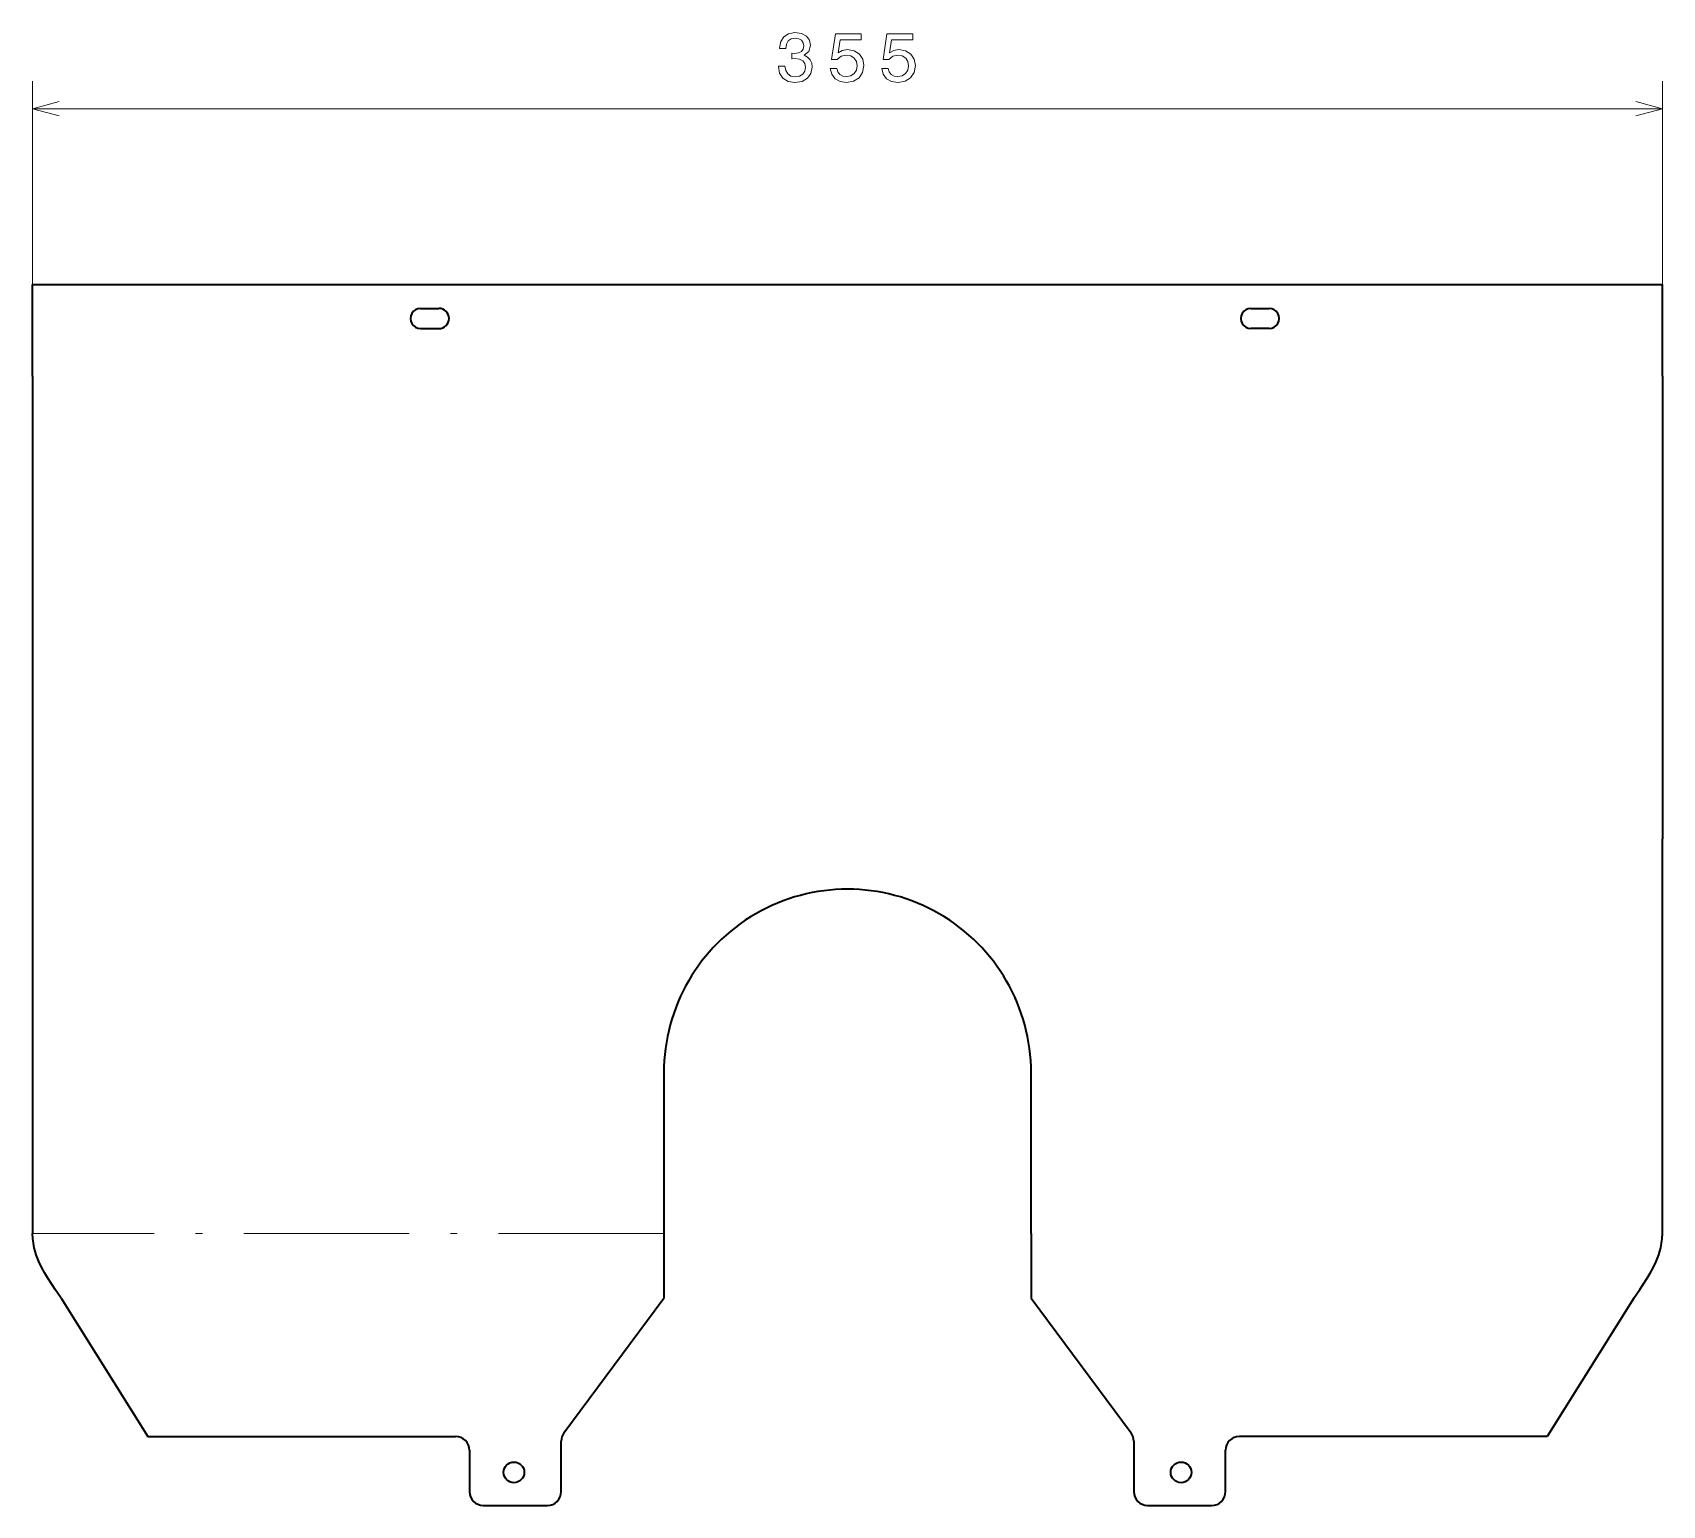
# Model space of a CAD drawing. Extents: x 27 to 145, y 90 to 196.
import ezdxf

# ---------------------------------------------------------------- set-up
doc = ezdxf.new("R2010")
doc.units = 0
doc.linetypes.add('DASHDOT', pattern=[18.5, 12, -3, 0.5, -3])

msp = doc.modelspace()

# ---------------------------------------------------------------- linework, layer by layer
at = {"color": 7, "lineweight": 13}
for p, q in [((26.940924, 169.380814), (26.940924, 192.90332)), ((145.274261, 169.380814), (145.274261, 192.90332)), ((26.940924, 190.90332), (145.274261, 190.90332))]:
    msp.add_line(p, q, dxfattribs=at)
at = {"color": 7, "lineweight": 35, "ltscale": 0.166418}
for p, q in [((26.940924, 171.494965), (26.940924, 178.151672)), ((145.274261, 171.494965), (145.274261, 178.151672))]:
    msp.add_line(p, q, dxfattribs=at)
at = {"color": 7, "lineweight": 35}
for p, q in [((26.940924, 178.151672), (145.274261, 178.151672)), ((26.940924, 167.380814), (26.940924, 138.485962)), ((145.274261, 167.380814), (145.274261, 138.485962)), ((26.940924, 137.913101), (26.940924, 109.246429)), ((145.274261, 109.246429), (145.274261, 137.913101)), ((35.301407, 94.515976), (57.657593, 94.515976)), ((136.913773, 94.515976), (114.557594, 94.515976))]:
    msp.add_line(p, q, dxfattribs=at)
at = {"color": 7, "lineweight": 35, "ltscale": 0.033333}
for p, q in [((55.109257, 176.409683), (56.442589, 176.409683)), ((115.389259, 176.409683), (116.722595, 176.409683)), ((55.109257, 174.943008), (56.442589, 174.943008)), ((116.722595, 174.943008), (115.389259, 174.943008))]:
    msp.add_line(p, q, dxfattribs=at)
at = {"color": 7, "lineweight": 35, "ltscale": 0.102854}
for p, q in [((26.940924, 171.494965), (26.940924, 167.380814)), ((145.274261, 171.494965), (145.274261, 167.380814))]:
    msp.add_line(p, q, dxfattribs=at)
at = {"color": 7, "lineweight": 35, "ltscale": 0.014322}
for p, q in [((26.940924, 138.485962), (26.940924, 137.913101)), ((145.274261, 138.485962), (145.274261, 137.913101))]:
    msp.add_line(p, q, dxfattribs=at)
at = {"color": 7, "lineweight": 35, "ltscale": 0.291667}
for p, q in [((72.774261, 120.913101), (72.774261, 109.246429)), ((99.440926, 109.246429), (99.440926, 120.913101))]:
    msp.add_line(p, q, dxfattribs=at)
at = {"color": 7, "linetype": 'DASHDOT', "lineweight": 13}
msp.add_line((72.774261, 109.246429), (26.940924, 109.246429), dxfattribs=at)
at = {"color": 7, "lineweight": 35, "ltscale": 0.117175}
for p, q in [((72.774261, 109.246429), (72.774261, 104.559418)), ((99.440926, 109.246429), (99.440926, 104.559418))]:
    msp.add_line(p, q, dxfattribs=at)
at = {"color": 7, "lineweight": 35, "ltscale": 0.296093}
for p, q in [((29.024258, 104.559418), (35.301407, 94.515976)), ((143.190933, 104.559418), (136.913773, 94.515976))]:
    msp.add_line(p, q, dxfattribs=at)
at = {"color": 7, "lineweight": 35, "ltscale": 0.304363}
for p, q in [((65.521103, 94.781334), (72.774261, 104.559418)), ((99.440926, 104.559418), (106.694084, 94.781334))]:
    msp.add_line(p, q, dxfattribs=at)
at = {"color": 7, "lineweight": 35, "ltscale": 0.075}
for p, q in [((58.657593, 93.515976), (58.657593, 90.515976)), ((113.557594, 90.515976), (113.557594, 93.515976))]:
    msp.add_line(p, q, dxfattribs=at)
at = {"color": 7, "lineweight": 35, "ltscale": 0.09174}
for p, q in [((65.324257, 90.515976), (65.324257, 94.18557)), ((106.89093, 94.18557), (106.89093, 90.515976))]:
    msp.add_line(p, q, dxfattribs=at)
at = {"color": 7, "lineweight": 35, "ltscale": 0.116667}
for p, q in [((59.657593, 89.515976), (64.324257, 89.515976)), ((107.89093, 89.515976), (112.557594, 89.515976))]:
    msp.add_line(p, q, dxfattribs=at)
at = {"color": 7, "lineweight": 13}
for points in [[(81.100677, 194.002747), (81.100677, 193.967453), (81.181366, 193.483292), (81.418396, 193.120178), (81.791595, 192.888199), (82.285835, 192.80246), (82.810333, 192.888199), (83.203705, 193.110092), (83.455864, 193.46312), (83.546646, 193.917007), (83.506294, 194.214569), (83.395348, 194.456635), (83.213791, 194.643234), (82.97171, 194.779404), (83.299522, 195.051743), (83.41552, 195.485458), (83.339874, 195.87883), (83.123009, 196.176376), (82.769989, 196.362976), (82.285835, 196.428543), (81.831947, 196.347855), (81.483963, 196.125946), (81.257019, 195.772919), (81.181366, 195.303909), (81.181366, 195.2686), (81.630219, 195.2686), (81.670563, 195.59137), (81.801682, 195.823349), (82.013504, 195.964569), (82.31105, 196.014999), (82.573303, 195.974655), (82.764938, 195.868744), (82.880936, 195.697281), (82.926323, 195.465286), (82.880936, 195.21817), (82.759903, 195.051743), (82.54808, 194.950882), (82.26062, 194.920624), (82.063934, 194.925659), (82.063934, 194.527252), (82.31105, 194.537338), (82.628777, 194.491943), (82.865807, 194.370911), (83.007019, 194.174225), (83.057449, 193.917007), (83.001976, 193.624512), (82.855721, 193.407654), (82.623734, 193.271484), (82.316093, 193.226089), (81.998367, 193.27652), (81.766388, 193.427826), (81.620132, 193.669891), (81.564651, 194.002747)], [(84.856873, 193.816147), (84.967819, 193.402603), (85.214943, 193.079834), (85.578056, 192.878113), (86.04203, 192.80246), (86.551399, 192.893234), (86.949814, 193.14035), (87.201973, 193.533722), (87.297791, 194.038055), (87.212059, 194.507065), (86.969986, 194.875229), (86.591743, 195.112259), (86.102554, 195.197998), (85.724304, 195.137482), (85.431801, 194.971054), (85.573013, 195.914139), (87.106155, 195.914139), (87.106155, 196.327682), (85.235115, 196.327682), (84.957733, 194.471771), (85.361191, 194.471771), (85.653702, 194.708801), (86.026901, 194.79454), (86.34967, 194.739059), (86.596786, 194.577682), (86.753128, 194.330566), (86.808601, 194.012833), (86.753128, 193.695114), (86.591743, 193.447998), (86.344627, 193.291656), (86.026901, 193.236176), (85.759613, 193.271484), (85.552841, 193.387482), (85.401543, 193.569031), (85.325897, 193.816147)], [(88.592896, 193.816147), (88.703842, 193.402603), (88.950966, 193.079834), (89.314079, 192.878113), (89.778053, 192.80246), (90.287422, 192.893234), (90.685837, 193.14035), (90.937996, 193.533722), (91.033813, 194.038055), (90.948082, 194.507065), (90.706009, 194.875229), (90.327766, 195.112259), (89.838577, 195.197998), (89.460327, 195.137482), (89.167824, 194.971054), (89.309036, 195.914139), (90.842178, 195.914139), (90.842178, 196.327682), (88.971138, 196.327682), (88.693756, 194.471771), (89.097214, 194.471771), (89.389725, 194.708801), (89.762924, 194.79454), (90.085693, 194.739059), (90.332809, 194.577682), (90.489151, 194.330566), (90.544624, 194.012833), (90.489151, 193.695114), (90.327766, 193.447998), (90.08065, 193.291656), (89.762924, 193.236176), (89.495636, 193.271484), (89.288864, 193.387482), (89.137566, 193.569031), (89.06192, 193.816147)]]:
    msp.add_lwpolyline(points, close=True, dxfattribs=at)
for points in [[(28.872776, 191.420959), (26.940924, 190.90332), (28.872776, 190.385681)], [(143.342407, 190.385681), (145.274261, 190.90332), (143.342407, 191.420959)]]:
    msp.add_lwpolyline(points, dxfattribs=at)
at = {"color": 7, "lineweight": 35}
for points in [[(29.024258, 104.559418), (28.583725, 105.19516), (28.367619, 105.51619), (28.054132, 106.00473), (27.831429, 106.378433), (27.623333, 106.760017), (27.398506, 107.230682), (27.208824, 107.716522), (27.130104, 107.965012), (27.0637, 108.216934), (26.996338, 108.556686), (26.954912, 108.900467), (26.940924, 109.246429)], [(143.190933, 104.559418), (143.631454, 105.19516), (143.847565, 105.51619), (144.161057, 106.00473), (144.383759, 106.378433), (144.591843, 106.760017), (144.816681, 107.230682), (145.006363, 107.716522), (145.085083, 107.965012), (145.151489, 108.216934), (145.218857, 108.556686), (145.260269, 108.900467), (145.274261, 109.246429)]]:
    msp.add_lwpolyline(points, dxfattribs=at)
for centre in [(61.890923, 91.915977), (110.324257, 91.915977)]:
    msp.add_circle(centre, 0.75, dxfattribs=at)
for centre, radius, start, end in [((55.109257, 175.676346), 0.733333, 90.000003, 270.000004), ((56.442589, 175.676346), 0.733333, 270.000004, 89.999996), ((115.389259, 175.676346), 0.733333, 90.000003, 270.000011), ((116.722595, 175.676346), 0.733333, 270.000011, 90.000023), ((86.10759, 120.913101), 13.333334, 360, 180.000005), ((66.324257, 94.18557), 1, 143.432798, 180.000005), ((105.89093, 94.18557), 1, 360, 36.5672), ((57.657593, 93.515976), 1, 360, 90.000003), ((114.557594, 93.515976), 1, 90.000003, 180.000005), ((59.657593, 90.515976), 1, 180.000005, 269.999997), ((64.324257, 90.515976), 1, 269.999997, 360), ((107.89093, 90.515976), 1, 180.000005, 269.999997), ((112.557594, 90.515976), 1, 269.999997, 360)]:
    msp.add_arc(centre, radius, start, end, dxfattribs=at)

doc.saveas('drawing.dxf')
